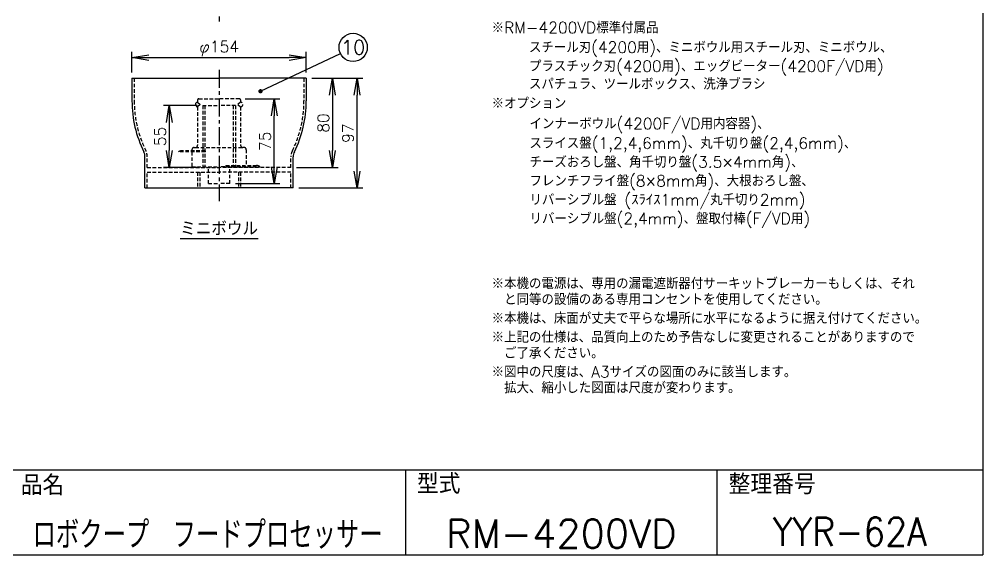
# Model space of a CAD drawing. Extents: x 115 to 2025, y 0 to 1377.
# Drawn here: x 1174 to 2025, y 0 to 474 of the extents above; entities that cross this region are included whole.
import ezdxf
from ezdxf.enums import TextEntityAlignment as Align

# ---------------------------------------------------------------- set-up
doc = ezdxf.new("R2010")
doc.units = 0
doc.header["$LTSCALE"] = 0.5
doc.header["$PDMODE"] = 3
doc.linetypes.add('CENTER', pattern=[50.8, 31.75, -6.35, 6.35, -6.35])
doc.linetypes.add('HIDDEN', pattern=[9.525, 6.35, -3.175])
doc.layers.get('0').update_dxf_attribs({"linetype": 'CONTINUOUS'})
doc.layers.get('DEFPOINTS').update_dxf_attribs({"linetype": 'CONTINUOUS'})
for name, color, linetype in [('DANMEN', 7, 'CONTINUOUS'), ('SIYOU', 7, 'CONTINUOUS'), ('SUNPOU', 7, 'CONTINUOUS'), ('WAKU', 7, 'CONTINUOUS')]:
    doc.layers.add(name, color=color, linetype=linetype)
doc.styles.get("Standard").update_dxf_attribs({"font": 'ROMANS', "bigfont": 'EXTFONT.shx'})
doc.dimstyles.get("Standard").update_dxf_attribs({"dimscale": 5, "dimtxt": 2, "dimasz": 3, "dimexe": 1, "dimexo": 1, "dimgap": 0.6, "dimtad": 3, "dimdec": 0, "dimzin": 0, "dimdsep": 46, "dimtxsty": 'STANDARD', "dimblk1": 'OPEN', "dimblk2": 'OPEN', "dimsah": 1, "dimcen": 1.5, "dimadec": 0, "dimazin": 0, "dimtfac": 1, "dimtdec": 0, "dimtmove": 0, "dimatfit": 0, "dimldrblk": 'DOTSMALL', "dimfxl": 1, "dimtvp": 1, "dimtolj": 1, "dimtzin": 0, "dimarcsym": 0})

# ---------------------------------------------------------------- blocks, each defined once
blk = doc.blocks.new('_OPEN')
at = {"color": 0, "linetype": 'ByBlock'}
for p, q in [((-1, 0.167), (0, 0)), ((0, 0), (-1, -0.167)), ((0, 0), (-1, 0))]:
    blk.add_line(p, q, dxfattribs=at)
blk = doc.blocks.new('*D18')
at = {"layer": 'DEFPOINTS', "color": 0}
for p in [(1427.18, 439.83), (1273.18, 421.45), (1427.18, 421.45)]:
    blk.add_point(p, dxfattribs=at)
at = {"layer": 'SUNPOU', "color": 0, "lineweight": -2}
for p, q in [((1273.18, 426.45), (1273.18, 444.83)), ((1427.18, 426.45), (1427.18, 444.83)), ((1288.18, 439.83), (1412.18, 439.83))]:
    blk.add_line(p, q, dxfattribs=at)
at = {"layer": 'SUNPOU', "color": 0, "lineweight": -2, "xscale": 15, "yscale": 15, "zscale": 15, "rotation": 180}
blk.add_blockref('_OPEN', (1273.18, 439.83), dxfattribs=at)
at = {"layer": 'SUNPOU', "color": 0, "lineweight": -2, "xscale": 15, "yscale": 15, "zscale": 15}
blk.add_blockref('_OPEN', (1427.18, 439.83), dxfattribs=at)
at = {"layer": 'SUNPOU', "color": 0, "insert": (1350.18, 447.83), "char_height": 10, "attachment_point": 5}
blk.add_mtext('\\A1;φ154', dxfattribs=at)
blk = doc.blocks.new('_DotSmall')
at = {"color": 0, "linetype": 'ByBlock', "const_width": 0.5}
blk.add_lwpolyline([(-0.0625, 0, 1), (0.0625, 0, 1)], format="xyb", close=True, dxfattribs=at)
blk = doc.blocks.new('*D19')
at = {"layer": 'DEFPOINTS', "color": 0}
for p in [(1427.18, 421.45), (1472.08, 421.45), (1415.68, 324.45)]:
    blk.add_point(p, dxfattribs=at)
at = {"layer": 'SUNPOU', "color": 0, "lineweight": -2}
for p, q in [((1432.18, 421.45), (1477.08, 421.45)), ((1472.08, 339.45), (1472.08, 406.45)), ((1420.68, 324.45), (1477.08, 324.45))]:
    blk.add_line(p, q, dxfattribs=at)
at = {"layer": 'SUNPOU', "color": 0, "lineweight": -2, "xscale": 15, "yscale": 15, "zscale": 15}
for p, rotation in [((1472.08, 421.45), 90), ((1472.08, 324.45), 270)]:
    blk.add_blockref('_OPEN', p, dxfattribs=dict(at, rotation=rotation))
at = {"layer": 'SUNPOU', "color": 0, "insert": (1464.08, 372.95), "char_height": 10, "attachment_point": 5, "rotation": 90}
blk.add_mtext('\\A1;97', dxfattribs=at)
blk = doc.blocks.new('*D20')
at = {"layer": 'DEFPOINTS', "color": 0}
for p in [(1368.18, 403.27), (1398.87, 403.27), (1359.68, 328.27)]:
    blk.add_point(p, dxfattribs=at)
at = {"layer": 'SUNPOU', "color": 0, "lineweight": -2}
for p, q in [((1373.18, 403.27), (1403.87, 403.27)), ((1398.87, 343.27), (1398.87, 388.27)), ((1364.68, 328.27), (1403.87, 328.27))]:
    blk.add_line(p, q, dxfattribs=at)
at = {"layer": 'SUNPOU', "color": 0, "lineweight": -2, "xscale": 15, "yscale": 15, "zscale": 15}
for p, rotation in [((1398.87, 403.27), 90), ((1398.87, 328.27), 270)]:
    blk.add_blockref('_OPEN', p, dxfattribs=dict(at, rotation=rotation))
at = {"layer": 'SUNPOU', "color": 0, "insert": (1390.87, 365.77), "char_height": 10, "attachment_point": 5, "rotation": 90}
blk.add_mtext('\\A1;75', dxfattribs=at)
blk = doc.blocks.new('*D21')
at = {"layer": 'DEFPOINTS', "color": 0}
for p in [(1427.18, 421.45), (1413.68, 342.45), (1450.33, 342.45)]:
    blk.add_point(p, dxfattribs=at)
at = {"layer": 'SUNPOU', "color": 0, "lineweight": -2}
for p, q in [((1432.18, 421.45), (1455.33, 421.45)), ((1450.33, 406.45), (1450.33, 357.45)), ((1418.68, 342.45), (1455.33, 342.45))]:
    blk.add_line(p, q, dxfattribs=at)
at = {"layer": 'SUNPOU', "color": 0, "lineweight": -2, "xscale": 15, "yscale": 15, "zscale": 15}
for p, rotation in [((1450.33, 421.45), 90), ((1450.33, 342.45), 270)]:
    blk.add_blockref('_OPEN', p, dxfattribs=dict(at, rotation=rotation))
at = {"layer": 'SUNPOU', "color": 0, "insert": (1442.33, 381.95), "char_height": 10, "attachment_point": 5, "rotation": 90}
blk.add_mtext('\\A1;80', dxfattribs=at)
blk = doc.blocks.new('*D22')
at = {"layer": 'DEFPOINTS', "color": 0}
for p in [(1335.68, 397.45), (1306.14, 342.45), (1335.68, 342.45)]:
    blk.add_point(p, dxfattribs=at)
at = {"layer": 'SUNPOU', "color": 0, "lineweight": -2}
for p, q in [((1330.68, 397.45), (1301.14, 397.45)), ((1306.14, 382.45), (1306.14, 357.45)), ((1330.68, 342.45), (1301.14, 342.45))]:
    blk.add_line(p, q, dxfattribs=at)
at = {"layer": 'SUNPOU', "color": 0, "lineweight": -2, "xscale": 15, "yscale": 15, "zscale": 15}
for p, rotation in [((1306.14, 397.45), 90), ((1306.14, 342.45), 270)]:
    blk.add_blockref('_OPEN', p, dxfattribs=dict(at, rotation=rotation))
at = {"layer": 'SUNPOU', "color": 0, "insert": (1298.14, 369.95), "char_height": 10, "attachment_point": 5, "rotation": 90}
blk.add_mtext('\\A1;55', dxfattribs=at)

msp = doc.modelspace()

# ---------------------------------------------------------------- linework, layer by layer
at = {"color": 2}
for p, q in [((1273.18, 421.45), (1350.18, 421.45)), ((1273.18, 421.45), (1273.18, 401.45)), ((1427.18, 421.45), (1350.18, 421.45)), ((1427.18, 421.45), (1427.18, 401.45)), ((1284.68, 324.45), (1284.68, 352.06)), ((1415.68, 324.45), (1415.68, 352.06)), ((1284.68, 324.45), (1350.18, 324.45)), ((1415.68, 324.45), (1350.18, 324.45))]:
    msp.add_line(p, q, dxfattribs=at)
for centre, radius, start, end in [((1374.23, 401.27), 101.05, 179.89673, 206.30589), ((1326.14, 401.27), 101.05, 333.69411, 0.10327), ((1274.68, 352.06), 10, 0, 26.30589), ((1425.68, 352.06), 10, 153.69411, 180)]:
    msp.add_arc(centre, radius, start, end, dxfattribs=at)
at = {"layer": 'DANMEN', "color": 2, "linetype": 'CENTER'}
for p, q in [((1350.18, 653.86), (1350.18, 471.79)), ((1350.18, 429), (1350.18, 312.73))]:
    msp.add_line(p, q, dxfattribs=at)
at = {"layer": 'DANMEN', "color": 2, "linetype": 'HIDDEN'}
for p, q in [((1275.18, 421.45), (1275.18, 401.45)), ((1425.18, 421.45), (1425.18, 401.45)), ((1331.18, 402.27), (1331.18, 400.27)), ((1331.18, 400.27), (1333.54, 398.27)), ((1332.18, 403.27), (1350.18, 403.27)), ((1368.18, 403.27), (1350.18, 403.27)), ((1369.18, 400.27), (1366.83, 398.27)), ((1369.18, 402.27), (1369.18, 400.27)), ((1333.54, 398.27), (1331.18, 396.27)), ((1331.18, 396.27), (1331.18, 362.27)), ((1335.68, 397.45), (1335.68, 342.45)), ((1335.68, 397.45), (1350.18, 397.45)), ((1337.68, 397.45), (1337.68, 342.45)), ((1364.68, 397.45), (1350.18, 397.45)), ((1362.68, 397.45), (1362.68, 342.45)), ((1364.68, 397.45), (1364.68, 342.45)), ((1366.83, 398.27), (1369.18, 396.27)), ((1369.18, 396.27), (1369.18, 362.27)), ((1326.18, 358.27), (1326.18, 357.27)), ((1328.18, 360.27), (1329.18, 360.27)), ((1329.18, 360.27), (1371.18, 360.27)), ((1372.18, 360.27), (1371.18, 360.27)), ((1374.18, 358.27), (1374.18, 344.27)), ((1286.68, 342.45), (1286.68, 352.06)), ((1337.85, 356.27), (1314.08, 356.27)), ((1337.85, 357.27), (1317.17, 357.27)), ((1326.18, 356.27), (1326.18, 343.27)), ((1337.85, 357.27), (1337.85, 356.27)), ((1413.68, 342.45), (1413.68, 352.06)), ((1286.68, 342.45), (1350.18, 342.45)), ((1326.18, 343.27), (1350.18, 343.27)), ((1340.68, 328.27), (1340.68, 343.27)), ((1374.18, 343.27), (1350.18, 343.27)), ((1413.68, 342.45), (1350.18, 342.45)), ((1356.17, 344.27), (1356.17, 343.27)), ((1356.17, 344.27), (1383.29, 344.27)), ((1356.17, 343.27), (1386.29, 343.27)), ((1359.68, 328.27), (1359.68, 343.27)), ((1286.68, 338.45), (1350.18, 338.45)), ((1286.68, 324.45), (1286.68, 338.45)), ((1331.18, 338.45), (1331.18, 324.45)), ((1333.18, 338.45), (1333.18, 324.45)), ((1413.68, 338.45), (1350.18, 338.45)), ((1367.18, 338.45), (1367.18, 324.45)), ((1369.18, 338.45), (1369.18, 324.45)), ((1413.68, 324.45), (1413.68, 338.45)), ((1340.68, 328.27), (1350.18, 328.27)), ((1359.68, 328.27), (1350.18, 328.27))]:
    msp.add_line(p, q, dxfattribs=at)
for centre, radius, start, end in [((1374.23, 401.27), 99.05, 179.89673, 206.30589), ((1331.18, 398.27), 2, 90, 270), ((1332.18, 402.27), 1, 90, 180), ((1368.18, 402.27), 1, 0, 90), ((1369.18, 398.27), 2, 270, 90), ((1326.14, 401.27), 99.05, 333.69411, 0.10327), ((1328.18, 358.27), 2, 90, 180), ((1329.18, 362.27), 2, 270, 0), ((1371.18, 362.27), 2, 180, 270), ((1372.18, 358.27), 2, 0, 90), ((1274.68, 352.06), 12, 0, 26.30589), ((1317.25, 351.77), 5.5, 90.80308, 125.10382), ((1425.68, 352.06), 12, 153.69411, 180), ((1383.11, 338.75), 5.52, 54.93218, 88.19793)]:
    msp.add_arc(centre, radius, start, end, dxfattribs=at)
at = {"layer": 'SUNPOU'}
msp.add_circle((1468.63, 448.81), 12.5, dxfattribs=at)
at = {"layer": 'WAKU', "color": 6}
for p, q in [((2025, 1376.75), (2025, 0)), ((115, 75), (2025, 75)), ((115, 0), (2025, 0))]:
    msp.add_line(p, q, dxfattribs=at)
at = {"layer": 'WAKU', "color": 7}
for p, q in [((1515, 75), (1515, 0)), ((1790, 75), (1790, 0))]:
    msp.add_line(p, q, dxfattribs=at)

# ---------------------------------------------------------------- texts
at = {"layer": 'SIYOU', "color": 1}
for s, p in [('※RM-4200VD標準付属品', (1591.01, 461.3)), ('\u3000\u3000\u3000スチール刃(4200用)、ミニボウル用スチール刃、ミニボウル、', (1591.01, 443.91)), ('\u3000\u3000\u3000プラスチック刃(4200用)、エッグビーター(4200F/VD用)', (1591.01, 427.23)), ('\u3000\u3000\u3000スパチュラ、ツールボックス、洗浄ブラシ', (1591.01, 411.46)), ('※オプション', (1591.01, 394.39)), ('\u3000\u3000\u3000インナーボウル(4200F/VD用内容器)、', (1591.47, 376.35)), ('\u3000\u3000\u3000スライス盤(1,2,4,6mm)、丸千切り盤(2,4,6mm)、', (1591.47, 359.1)), ('\u3000\u3000\u3000チーズおろし盤、角千切り盤(3.5×4mm角)、', (1591.47, 342.42)), ('\u3000\u3000\u3000フレンチフライ盤(8×8mm角)、大根おろし盤、', (1591.47, 325.74)), ('\u3000\u3000\u3000リバーシブル盤 (ｽﾗｲｽ1mm/丸千切り2mm)', (1591.47, 309.06)), ('\u3000\u3000\u3000リバーシブル盤(2,4mm)、盤取付棒(F/VD用)', (1591.47, 292.39)), ('※本機の電源は、専用の漏電遮断器付サーキットブレーカーもしくは、それ', (1591.01, 234.94)), ('\u3000と同等の設備のある専用コンセントを使用してください。', (1591.01, 220.94)), ('※本機は、床面が丈夫で平らな場所に水平になるように据え付けてください。', (1591.01, 204.22)), ('※上記の仕様は、品質向上のため予告なしに変更されることがありますので', (1591.01, 187.5)), ('\u3000ご了承ください。', (1591.01, 173.5)), ('※図中の尺度は、A3サイズの図面のみに該当します。', (1591.01, 156.78)), ('\u3000拡大、縮小した図面は尺度が変わります。', (1591.01, 142.78))]:
    msp.add_text(s, height=10, dxfattribs=at).set_placement(p)
msp.add_text('%%Uミニボウル', height=12.5, dxfattribs=at).set_placement((1350.18, 282.28), align=Align.CENTER)
at = {"layer": 'SUNPOU'}
msp.add_text('10', height=12.5, dxfattribs=at).set_placement((1468.63, 448.81), align=Align.MIDDLE)
at = {"layer": 'WAKU'}
for s, p in [('品名', (1174.84, 52.71)), ('型式', (1524.95, 53.98)), ('整理番号', (1800.43, 53.55))]:
    msp.add_text(s, height=17.5, dxfattribs=at).set_placement(p)
at = {"layer": 'WAKU', "color": 1, "width": 0.75}
msp.add_text('ロボクープ\u3000フードプロセッサー', height=25, dxfattribs=at).set_placement((1340, 18.75), align=Align.MIDDLE)
at = {"layer": 'WAKU', "color": 1}
msp.add_text('RM-4200VD', height=25, dxfattribs=at).set_placement((1652.5, 18.75), align=Align.MIDDLE)
at = {"layer": 'WAKU', "color": 1, "width": 0.9}
msp.add_text('YYR-62A', height=25, dxfattribs=at).set_placement((1907.5, 8.02), align=Align.CENTER)

# ---------------------------------------------------------------- dimensions: what is measured, and where the dimension line sits
at = {"layer": 'SUNPOU'}
dim = msp.add_linear_dim(base=(1427.18, 439.83), p1=(1273.18, 421.45), p2=(1427.18, 421.45), text='φ<>', dimstyle='STANDARD', dxfattribs=at)
dim.commit()
dim.dimension.update_dxf_attribs({"geometry": '*D18', "text_midpoint": (1350.18, 439.83), "dimtype": 160})
dim = msp.add_linear_dim(base=(1450.33, 342.45), p1=(1427.18, 421.45), p2=(1413.68, 342.45), angle=90, text='80', dimstyle='STANDARD', dxfattribs=at)
dim.commit()
dim.dimension.update_dxf_attribs({"geometry": '*D21', "text_midpoint": (1442.33, 381.95)})
dim = msp.add_linear_dim(base=(1472.08, 421.45), p1=(1415.68, 324.45), p2=(1427.18, 421.45), angle=90, dimstyle='STANDARD', dxfattribs=at)
dim.commit()
dim.dimension.update_dxf_attribs({"geometry": '*D19', "text_midpoint": (1472.08, 372.95), "dimtype": 160})
for base, p1, p2, picture, middle in [((1398.87, 403.27), (1359.68, 328.27), (1368.18, 403.27), '*D20', (1390.87, 365.77)), ((1306.14, 342.45), (1335.68, 397.45), (1335.68, 342.45), '*D22', (1298.14, 369.95))]:
    dim = msp.add_linear_dim(base=base, p1=p1, p2=p2, angle=90, dimstyle='STANDARD', dxfattribs=at)
    dim.commit()
    dim.dimension.update_dxf_attribs({"geometry": picture, "text_midpoint": middle})

# ---------------------------------------------------------------- leaders
msp.add_leader([(1386.75, 410.04), (1457.33, 443.46)], dimstyle='STANDARD', override={"dimgap": 1, "dimtad": 0, "dimldrblk": 'DotSmall'}, dxfattribs=at)

doc.saveas('drawing.dxf')
